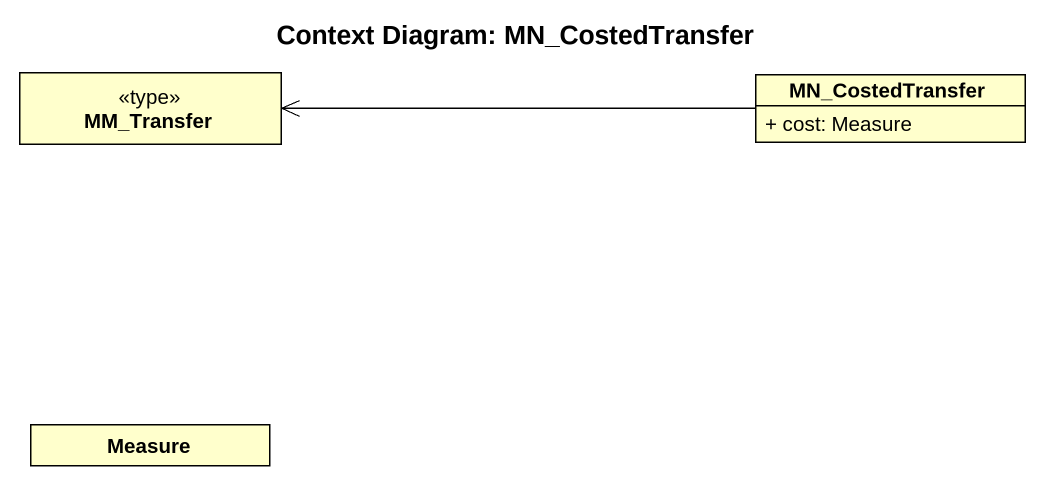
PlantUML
@startuml
title Context Diagram: MN_CostedTransfer
hide circle
hide empty members
skinparam classAttributeIconSize 0
class MM_Transfer <<type>>
class MN_CostedTransfer {
  + cost: Measure
}
class Measure
MN_CostedTransfer -left-> MM_Transfer
@enduml
